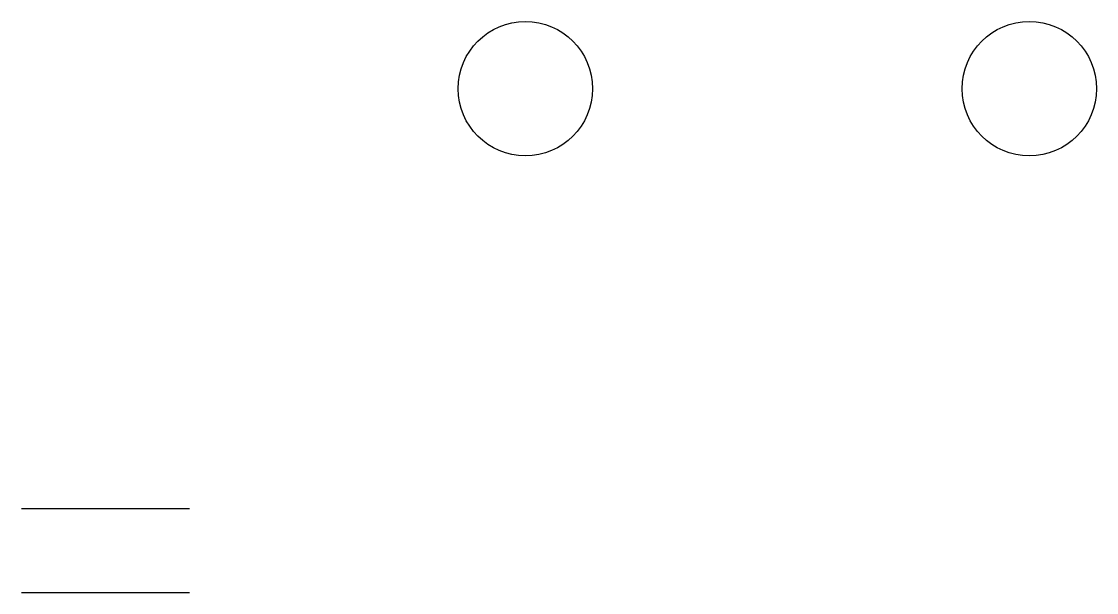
# Model space of a CAD drawing. Header units: millimetres. Extents: x 0 to 64, y 0 to 34.
import ezdxf

# ---------------------------------------------------------------- set-up
doc = ezdxf.new("R2010")
doc.units = ezdxf.units.MM

msp = doc.modelspace()

# ---------------------------------------------------------------- linework, layer by layer
msp.add_circle((60, 30), 4)
at = {"layer": 'a'}
for p, q in [((0, 5), (10, 5)), ((0, 0), (10, 0))]:
    msp.add_line(p, q, dxfattribs=at)
at = {"layer": 'b'}
msp.add_circle((30, 30), 4, dxfattribs=at)

doc.saveas('drawing.dxf')
